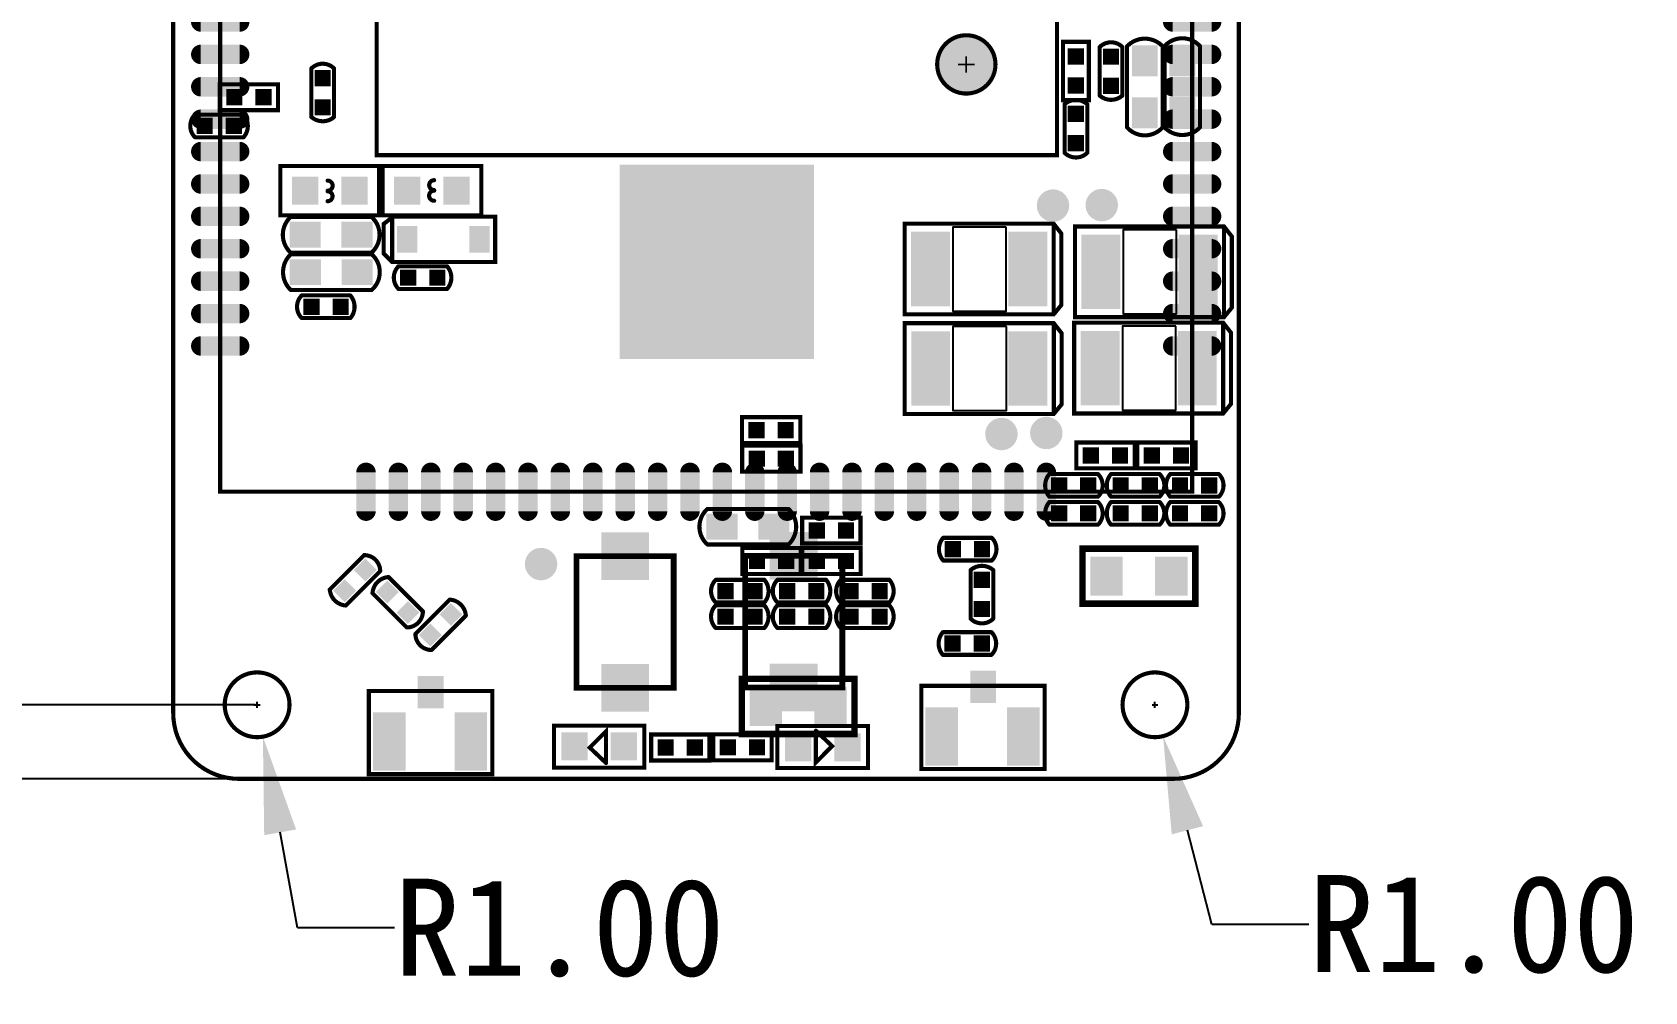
# Model space of a CAD drawing. Extents: x -69 to 26, y -7 to 136.
# Drawn here: x -37.24 to 12.53, y -6.57 to 23.05 of the extents above; entities that cross this region are included whole.
import ezdxf

# ---------------------------------------------------------------- set-up
doc = ezdxf.new("R2010")
doc.units = 0
doc.header["$MEASUREMENT"] = 0
doc.linetypes.add('KEEPOUT_00001000$0', pattern=[2, 1, 1])
doc.layers.get('0').update_dxf_attribs({"linetype": 'CONTINUOUS'})
doc.layers.get('Defpoints').update_dxf_attribs({"linetype": 'CONTINUOUS'})
for name, color, linetype in [('BOARD_CUTOUT_00', 254, 'CONTINUOUS'), ('BOARD_OUTLINE_00', 254, 'CONTINUOUS'), ('DRIL_NPLTE_THRU_01', 3, 'CONTINUOUS'), ('DRIL_NPLTE_THRU_02', 2, 'CONTINUOUS'), ('DRIL_NPLTE_THRU_03', 1, 'CONTINUOUS'), ('DRIL_NPLTE_THRU_04', 16, 'CONTINUOUS'), ('DRIL_PLTE_THRU_01', 3, 'CONTINUOUS'), ('DRIL_PLTE_THRU_02', 2, 'CONTINUOUS'), ('DRIL_PLTE_THRU_03', 1, 'CONTINUOUS'), ('DRIL_PLTE_THRU_04', 16, 'CONTINUOUS'), ('DRIL_SYMBOL', 254, 'CONTINUOUS'), ('KEEPOUT_01', 130, 'CONTINUOUS'), ('PADS_BOT', 1, 'CONTINUOUS'), ('PADS_INNER', 96, 'CONTINUOUS'), ('PADS_TOP', 96, 'CONTINUOUS'), ('PART_BOT_2DLINE_01', 130, 'CONTINUOUS'), ('PART_BOT_2DLINE_126', 146, 'CONTINUOUS'), ('PART_TOP_2DLINE_126', 254, 'CONTINUOUS')]:
    doc.layers.add(name, color=color, linetype=linetype)
doc.dimstyles.get("Standard").update_dxf_attribs({"dimtxt": 3, "dimasz": 3, "dimexe": 0.18, "dimexo": 0.0625, "dimgap": 0.09, "dimtad": 0, "dimtih": 1, "dimtoh": 1, "dimzin": 0, "dimdsep": 46, "dimtxsty": 'Standard', "dimcen": 0.09, "dimclrd": 3, "dimclre": 3, "dimclrt": 3, "dimadec": 0, "dimazin": 0, "dimtfac": 1, "dimtofl": 0, "dimtmove": 0, "dimatfit": 3, "dimfxl": 1, "dimtolj": 1, "dimtzin": 0, "dimarcsym": 0})

# ---------------------------------------------------------------- blocks, each defined once
blk = doc.blocks.new('BOARD_123')
at = {"layer": 'BOARD_CUTOUT_00', "const_width": 0.127}
for points in [[(-24.756, -108.255, 1), (-26.756, -108.255, 1)], [(2.956, -108.255, 1), (0.956, -108.255, 1)]]:
    blk.add_lwpolyline(points, format="xyb", close=True, dxfattribs=at)
at = {"layer": 'BOARD_OUTLINE_00', "const_width": 0.127}
blk.add_lwpolyline([(-0.762, 0), (2.528, 0, -0.414214), (4.547, -2.018), (4.547, -108.509, -0.414214), (2.515, -110.541), (-26.314, -110.541, -0.414214), (-28.346, -108.509), (-28.346, -2.038, -0.414214), (-26.309, 0), (-22.555, 0), (-22.555, -6.045), (-0.762, -6.045)], format="xyb", close=True, dxfattribs=at)
blk = doc.blocks.new('SMOOTH_0$127')
at = {"const_width": 0.0635}
blk.add_lwpolyline([(-0.03175, 0, 1), (0.03175, 0, 1)], format="xyb", close=True, dxfattribs=at)
blk = doc.blocks.new('PART_BODY_BOT_58')
at = {"layer": 'PART_BOT_2DLINE_126', "const_width": 0.127}
blk.add_lwpolyline([(0.755, -0.347, 0.414214), (0.755, 0.353), (-0.745, 0.353, 0.373387), (-0.745, -0.347)], format="xyb", close=True, dxfattribs=at)
at = {"layer": 'PART_BOT_2DLINE_126'}
for p in [(-0.745, 0.353), (0.755, 0.353), (-0.745, -0.347), (0.755, -0.347)]:
    blk.add_blockref('SMOOTH_0$127', p, dxfattribs=at)
blk = doc.blocks.new('DRIL_HOLE_0')
blk.add_lwpolyline([(0, 0, 1), (0, 0, 1)], format="xyb", close=True)
blk = doc.blocks.new('PAD_0')
blk.add_lwpolyline([(0, 0, 1), (0, 0, 1)], format="xyb", close=True)
blk = doc.blocks.new('PAD_1')
at = {"const_width": 0.5}
blk.add_lwpolyline([(-0.25, 0), (0.25, 0)], dxfattribs=at)
blk = doc.blocks.new('STK_BOT_6')
at = {"layer": 'DRIL_PLTE_THRU_01'}
blk.add_blockref('DRIL_HOLE_0', (0, 0), dxfattribs=at)
at = {"layer": 'DRIL_PLTE_THRU_02'}
blk.add_blockref('DRIL_HOLE_0', (0, 0), dxfattribs=at)
at = {"layer": 'DRIL_PLTE_THRU_03'}
blk.add_blockref('DRIL_HOLE_0', (0, 0), dxfattribs=at)
at = {"layer": 'DRIL_PLTE_THRU_04'}
blk.add_blockref('DRIL_HOLE_0', (0, 0), dxfattribs=at)
at = {"layer": 'PADS_BOT'}
blk.add_blockref('PAD_1', (0, 0), dxfattribs=at)
at = {"layer": 'PADS_INNER'}
blk.add_blockref('PAD_0', (0, 0), dxfattribs=at)
at = {"layer": 'PADS_TOP'}
blk.add_blockref('PAD_0', (0, 0), dxfattribs=at)
blk = doc.blocks.new('SYM_BOT_3')
for name, p in [('STK_BOT_6', (-0.445, 0.003)), ('PART_BODY_BOT_58', (0, 0)), ('STK_BOT_6', (0.455, 0.003))]:
    blk.add_blockref(name, p)
blk = doc.blocks.new('PART_BOT_0')
blk.add_blockref('SYM_BOT_3', (0, 0))
blk = doc.blocks.new('PART_BODY_TOP_58')
at = {"layer": 'PART_TOP_2DLINE_126', "const_width": 0.127}
blk.add_lwpolyline([(0.755, -0.347, 0.414214), (0.755, 0.353), (-0.745, 0.353, 0.373387), (-0.745, -0.347)], format="xyb", close=True, dxfattribs=at)
at = {"layer": 'PART_TOP_2DLINE_126'}
for p in [(-0.745, 0.353), (0.755, 0.353), (-0.745, -0.347), (0.755, -0.347)]:
    blk.add_blockref('SMOOTH_0$127', p, dxfattribs=at)
blk = doc.blocks.new('STK_TOP_6')
at = {"layer": 'DRIL_PLTE_THRU_01'}
blk.add_blockref('DRIL_HOLE_0', (0, 0), dxfattribs=at)
at = {"layer": 'DRIL_PLTE_THRU_02'}
blk.add_blockref('DRIL_HOLE_0', (0, 0), dxfattribs=at)
at = {"layer": 'DRIL_PLTE_THRU_03'}
blk.add_blockref('DRIL_HOLE_0', (0, 0), dxfattribs=at)
at = {"layer": 'DRIL_PLTE_THRU_04'}
blk.add_blockref('DRIL_HOLE_0', (0, 0), dxfattribs=at)
at = {"layer": 'PADS_BOT'}
blk.add_blockref('PAD_0', (0, 0), dxfattribs=at)
at = {"layer": 'PADS_INNER'}
blk.add_blockref('PAD_0', (0, 0), dxfattribs=at)
at = {"layer": 'PADS_TOP'}
blk.add_blockref('PAD_1', (0, 0), dxfattribs=at)
blk = doc.blocks.new('SYM_TOP_3')
for name, p in [('STK_TOP_6', (-0.445, 0.003)), ('PART_BODY_TOP_58', (0, 0)), ('STK_TOP_6', (0.455, 0.003))]:
    blk.add_blockref(name, p)
blk = doc.blocks.new('PART_TOP_7')
blk.add_blockref('SYM_TOP_3', (0, 0))
blk = doc.blocks.new('PART_TOP_8')
blk.add_blockref('SYM_TOP_3', (0, 0))
blk = doc.blocks.new('PART_TOP_9')
blk.add_blockref('SYM_TOP_3', (0, 0))
blk = doc.blocks.new('PART_BODY_TOP_62')
at = {"layer": 'PART_TOP_2DLINE_126', "const_width": 0.127}
blk.add_lwpolyline([(-0.898, 0.408), (-0.898, -0.392), (0.902, -0.392), (0.902, 0.408)], close=True, dxfattribs=at)
at = {"layer": 'PART_TOP_2DLINE_126'}
for p in [(-0.898, 0.408), (0.902, 0.408), (-0.898, -0.392), (0.902, -0.392)]:
    blk.add_blockref('SMOOTH_0$127', p, dxfattribs=at)
blk = doc.blocks.new('SYM_TOP_7')
for name, p in [('PART_BODY_TOP_62', (0, 0)), ('STK_TOP_6', (-0.448, 0.008)), ('STK_TOP_6', (0.452, 0.008))]:
    blk.add_blockref(name, p)
blk = doc.blocks.new('PART_TOP_10')
blk.add_blockref('SYM_TOP_7', (0, 0))
blk = doc.blocks.new('SMOOTH_0$1778')
at = {"const_width": 0.0889}
blk.add_lwpolyline([(-0.04445, 0, 1), (0.04445, 0, 1)], format="xyb", close=True, dxfattribs=at)
blk = doc.blocks.new('PART_BODY_TOP_75')
at = {"layer": 'PART_TOP_2DLINE_126', "const_width": 0.178}
blk.add_lwpolyline([(0, 1.5), (4.064, 1.5), (4.064, -1.5), (0, -1.5)], close=True, dxfattribs=at)
at = {"layer": 'PART_TOP_2DLINE_126'}
for p in [(0, 1.5), (4.064, 1.5), (0, -1.5), (4.064, -1.5)]:
    blk.add_blockref('SMOOTH_0$1778', p, dxfattribs=at)
blk = doc.blocks.new('PAD_3')
blk.add_lwpolyline([(0, 0), (0, 0)])
blk = doc.blocks.new('PAD_4')
at = {"const_width": 1.4732}
blk.add_lwpolyline([(-0.7366, 0), (0.7366, 0)], dxfattribs=at)
blk = doc.blocks.new('STK_TOP_16')
at = {"layer": 'DRIL_NPLTE_THRU_01'}
blk.add_blockref('DRIL_HOLE_0', (0, 0), dxfattribs=at)
at = {"layer": 'DRIL_NPLTE_THRU_02'}
blk.add_blockref('DRIL_HOLE_0', (0, 0), dxfattribs=at)
at = {"layer": 'DRIL_NPLTE_THRU_03'}
blk.add_blockref('DRIL_HOLE_0', (0, 0), dxfattribs=at)
at = {"layer": 'DRIL_NPLTE_THRU_04'}
blk.add_blockref('DRIL_HOLE_0', (0, 0), dxfattribs=at)
at = {"layer": 'PADS_BOT'}
blk.add_blockref('PAD_3', (0, 0), dxfattribs=at)
at = {"layer": 'PADS_INNER'}
blk.add_blockref('PAD_3', (0, 0), dxfattribs=at)
at = {"layer": 'PADS_TOP'}
blk.add_blockref('PAD_4', (0, 0), dxfattribs=at)
blk = doc.blocks.new('SYM_TOP_20')
for name, p in [('PART_BODY_TOP_75', (0, 0)), ('STK_TOP_16', (0, 0)), ('STK_TOP_16', (4.064, 0))]:
    blk.add_blockref(name, p)
blk = doc.blocks.new('PART_TOP_11')
blk.add_blockref('SYM_TOP_20', (0, 0))
blk = doc.blocks.new('PART_BODY_TOP_61')
at = {"layer": 'PART_TOP_2DLINE_126', "const_width": 0.127}
blk.add_lwpolyline([(-1.397, 0.66), (1.397, 0.66), (1.397, -0.635), (-1.397, -0.635)], close=True, dxfattribs=at)
blk.add_lwpolyline([(-0.212, 0.513), (-0.212, -0.465), (0.291, 0.039), (-0.21, 0.513)], dxfattribs=at)
at = {"layer": 'PART_TOP_2DLINE_126'}
for p in [(-1.397, 0.66), (-0.212, 0.513), (-0.21, 0.513), (1.397, 0.66), (0.291, 0.039), (-0.212, -0.465), (-1.397, -0.635), (1.397, -0.635)]:
    blk.add_blockref('SMOOTH_0$127', p, dxfattribs=at)
blk = doc.blocks.new('PAD_5')
at = {"const_width": 0.8128}
blk.add_lwpolyline([(-0.4318, 0), (0.4318, 0)], dxfattribs=at)
blk = doc.blocks.new('STK_TOP_18')
at = {"layer": 'DRIL_PLTE_THRU_01'}
blk.add_blockref('DRIL_HOLE_0', (0, 0), dxfattribs=at)
at = {"layer": 'DRIL_PLTE_THRU_02'}
blk.add_blockref('DRIL_HOLE_0', (0, 0), dxfattribs=at)
at = {"layer": 'DRIL_PLTE_THRU_03'}
blk.add_blockref('DRIL_HOLE_0', (0, 0), dxfattribs=at)
at = {"layer": 'DRIL_PLTE_THRU_04'}
blk.add_blockref('DRIL_HOLE_0', (0, 0), dxfattribs=at)
at = {"layer": 'PADS_BOT'}
blk.add_blockref('PAD_0', (0, 0), dxfattribs=at)
at = {"layer": 'PADS_INNER'}
blk.add_blockref('PAD_0', (0, 0), dxfattribs=at)
at = {"layer": 'PADS_TOP', "rotation": 90}
blk.add_blockref('PAD_5', (0, 0), dxfattribs=at)
blk = doc.blocks.new('SYM_TOP_6')
for name, p in [('PART_BODY_TOP_61', (0, 0)), ('STK_TOP_18', (-0.762, 0)), ('STK_TOP_18', (0.762, 0))]:
    blk.add_blockref(name, p)
blk = doc.blocks.new('PART_TOP_12')
blk.add_blockref('SYM_TOP_6', (0, 0))
blk = doc.blocks.new('PART_TOP_13')
blk.add_blockref('SYM_TOP_7', (0, 0))
blk = doc.blocks.new('PART_TOP_14')
blk.add_blockref('SYM_TOP_6', (0, 0))
blk = doc.blocks.new('PART_TOP_15')
blk.add_blockref('SYM_TOP_20', (0, 0))
blk = doc.blocks.new('PART_BOT_16')
blk.add_blockref('SYM_BOT_3', (0, 0))
blk = doc.blocks.new('PART_BODY_TOP_124')
at = {"layer": 'PART_TOP_2DLINE_126', "const_width": 0.127}
blk.add_lwpolyline([(0, 25.5), (30, 25.5), (30, -4.5), (0, -4.5)], close=True, dxfattribs=at)
blk.add_lwpolyline([(0.434, 24.028, 1), (2.665, 24.028, 1)], format="xyb", close=True, dxfattribs=at)
at = {"layer": 'PART_TOP_2DLINE_126'}
for p in [(0, 25.5), (30, 25.5), (0, -4.5), (30, -4.5)]:
    blk.add_blockref('SMOOTH_0$127', p, dxfattribs=at)
blk = doc.blocks.new('PAD_7')
at = {"const_width": 0.3}
blk.add_lwpolyline([(-0.6, -0.15), (0.6, -0.15, 1), (0.6, 0.15), (-0.6, 0.15, 1)], format="xyb", close=True, dxfattribs=at)
blk = doc.blocks.new('STK_TOP_870')
at = {"layer": 'DRIL_NPLTE_THRU_01'}
blk.add_blockref('DRIL_HOLE_0', (0, 0), dxfattribs=at)
at = {"layer": 'DRIL_NPLTE_THRU_02'}
blk.add_blockref('DRIL_HOLE_0', (0, 0), dxfattribs=at)
at = {"layer": 'DRIL_NPLTE_THRU_03'}
blk.add_blockref('DRIL_HOLE_0', (0, 0), dxfattribs=at)
at = {"layer": 'DRIL_NPLTE_THRU_04'}
blk.add_blockref('DRIL_HOLE_0', (0, 0), dxfattribs=at)
at = {"layer": 'PADS_BOT'}
blk.add_blockref('PAD_0', (0, 0), dxfattribs=at)
at = {"layer": 'PADS_INNER'}
blk.add_blockref('PAD_0', (0, 0), dxfattribs=at)
at = {"layer": 'PADS_TOP'}
blk.add_blockref('PAD_7', (0, 0), dxfattribs=at)
blk = doc.blocks.new('STK_TOP_869')
at = {"layer": 'DRIL_NPLTE_THRU_01'}
blk.add_blockref('DRIL_HOLE_0', (0, 0), dxfattribs=at)
at = {"layer": 'DRIL_NPLTE_THRU_02'}
blk.add_blockref('DRIL_HOLE_0', (0, 0), dxfattribs=at)
at = {"layer": 'DRIL_NPLTE_THRU_03'}
blk.add_blockref('DRIL_HOLE_0', (0, 0), dxfattribs=at)
at = {"layer": 'DRIL_NPLTE_THRU_04'}
blk.add_blockref('DRIL_HOLE_0', (0, 0), dxfattribs=at)
at = {"layer": 'PADS_BOT'}
blk.add_blockref('PAD_0', (0, 0), dxfattribs=at)
at = {"layer": 'PADS_INNER'}
blk.add_blockref('PAD_0', (0, 0), dxfattribs=at)
at = {"layer": 'PADS_TOP', "rotation": 90}
blk.add_blockref('PAD_7', (0, 0), dxfattribs=at)
blk = doc.blocks.new('SYM_TOP_43')
for name, p in [('STK_TOP_869', (4.5, 25.5)), ('STK_TOP_869', (5.5, 25.5)), ('STK_TOP_869', (6.5, 25.5)), ('STK_TOP_869', (7.5, 25.5)), ('STK_TOP_869', (8.5, 25.5)), ('STK_TOP_869', (9.5, 25.5)), ('STK_TOP_869', (10.5, 25.5)), ('STK_TOP_869', (11.5, 25.5)), ('STK_TOP_869', (12.5, 25.5)), ('STK_TOP_869', (13.5, 25.5)), ('STK_TOP_869', (14.5, 25.5)), ('STK_TOP_869', (15.5, 25.5)), ('STK_TOP_869', (16.5, 25.5)), ('STK_TOP_869', (17.5, 25.5)), ('STK_TOP_869', (18.5, 25.5)), ('STK_TOP_869', (19.5, 25.5)), ('STK_TOP_869', (20.5, 25.5)), ('STK_TOP_869', (21.5, 25.5)), ('STK_TOP_869', (22.5, 25.5)), ('STK_TOP_869', (23.5, 25.5)), ('STK_TOP_869', (24.5, 25.5)), ('STK_TOP_869', (25.5, 25.5)), ('PART_BODY_TOP_124', (0, 0)), ('STK_TOP_870', (30, 21)), ('STK_TOP_870', (0, 20)), ('STK_TOP_870', (30, 20)), ('STK_TOP_870', (0, 19)), ('STK_TOP_870', (30, 19)), ('STK_TOP_870', (0, 18)), ('STK_TOP_870', (30, 18)), ('STK_TOP_870', (0, 17)), ('STK_TOP_870', (30, 17)), ('STK_TOP_870', (0, 16)), ('STK_TOP_870', (30, 16)), ('STK_TOP_870', (0, 15)), ('STK_TOP_870', (30, 15)), ('STK_TOP_870', (0, 14)), ('STK_TOP_870', (30, 14)), ('STK_TOP_870', (0, 13)), ('STK_TOP_870', (30, 13)), ('STK_TOP_870', (0, 12)), ('STK_TOP_870', (30, 12)), ('STK_TOP_870', (0, 11)), ('STK_TOP_870', (30, 11)), ('STK_TOP_870', (0, 10)), ('STK_TOP_870', (30, 10)), ('STK_TOP_870', (0, 9)), ('STK_TOP_870', (30, 9)), ('STK_TOP_870', (0, 8)), ('STK_TOP_870', (30, 8)), ('STK_TOP_870', (0, 7)), ('STK_TOP_870', (30, 7)), ('STK_TOP_870', (0, 6)), ('STK_TOP_870', (30, 6)), ('STK_TOP_870', (0, 5)), ('STK_TOP_870', (30, 5)), ('STK_TOP_870', (0, 4)), ('STK_TOP_870', (30, 4)), ('STK_TOP_870', (0, 3)), ('STK_TOP_870', (30, 3)), ('STK_TOP_870', (0, 2)), ('STK_TOP_870', (30, 2)), ('STK_TOP_870', (0, 1)), ('STK_TOP_870', (30, 1)), ('STK_TOP_870', (0, 0)), ('STK_TOP_870', (30, 0)), ('STK_TOP_869', (4.5, -4.5)), ('STK_TOP_869', (5.5, -4.5)), ('STK_TOP_869', (6.5, -4.5)), ('STK_TOP_869', (7.5, -4.5)), ('STK_TOP_869', (8.5, -4.5)), ('STK_TOP_869', (9.5, -4.5)), ('STK_TOP_869', (10.5, -4.5)), ('STK_TOP_869', (11.5, -4.5)), ('STK_TOP_869', (12.5, -4.5)), ('STK_TOP_869', (13.5, -4.5)), ('STK_TOP_869', (14.5, -4.5)), ('STK_TOP_869', (15.5, -4.5)), ('STK_TOP_869', (16.5, -4.5)), ('STK_TOP_869', (17.5, -4.5)), ('STK_TOP_869', (18.5, -4.5)), ('STK_TOP_869', (19.5, -4.5)), ('STK_TOP_869', (20.5, -4.5)), ('STK_TOP_869', (21.5, -4.5)), ('STK_TOP_869', (22.5, -4.5)), ('STK_TOP_869', (23.5, -4.5)), ('STK_TOP_869', (24.5, -4.5)), ('STK_TOP_869', (25.5, -4.5))]:
    blk.add_blockref(name, p)
blk = doc.blocks.new('PART_TOP_20')
blk.add_blockref('SYM_TOP_43', (0, 0))
blk = doc.blocks.new('PAD_8')
at = {"const_width": 0.5}
blk.add_lwpolyline([(0, -0.25, 1), (0, 0.25, 1)], format="xyb", close=True, dxfattribs=at)
blk = doc.blocks.new('STK_BOT_519')
at = {"layer": 'DRIL_PLTE_THRU_01'}
blk.add_blockref('DRIL_HOLE_0', (0, 0), dxfattribs=at)
at = {"layer": 'DRIL_PLTE_THRU_02'}
blk.add_blockref('DRIL_HOLE_0', (0, 0), dxfattribs=at)
at = {"layer": 'DRIL_PLTE_THRU_03'}
blk.add_blockref('DRIL_HOLE_0', (0, 0), dxfattribs=at)
at = {"layer": 'DRIL_PLTE_THRU_04'}
blk.add_blockref('DRIL_HOLE_0', (0, 0), dxfattribs=at)
at = {"layer": 'PADS_BOT'}
blk.add_blockref('PAD_8', (0, 0), dxfattribs=at)
at = {"layer": 'PADS_INNER'}
blk.add_blockref('PAD_0', (0, 0), dxfattribs=at)
at = {"layer": 'PADS_TOP'}
blk.add_blockref('PAD_0', (0, 0), dxfattribs=at)
blk = doc.blocks.new('SYM_BOT_18')
blk.add_blockref('STK_BOT_519', (0, 0))
blk = doc.blocks.new('PART_BOT_21')
blk.add_blockref('SYM_BOT_18', (0, 0))
blk = doc.blocks.new('PART_BOT_22')
blk.add_blockref('SYM_BOT_18', (0, 0))
blk = doc.blocks.new('PART_BODY_BOT_66')
at = {"layer": 'PART_BOT_2DLINE_126', "const_width": 0.127}
blk.add_lwpolyline([(1.238, -0.559, 0.432739), (1.238, 0.541), (-1.262, 0.541, 0.450467), (-1.262, -0.559)], format="xyb", close=True, dxfattribs=at)
at = {"layer": 'PART_BOT_2DLINE_126'}
for p in [(-1.262, 0.541), (1.238, 0.541), (-1.262, -0.559), (1.238, -0.559)]:
    blk.add_blockref('SMOOTH_0$127', p, dxfattribs=at)
blk = doc.blocks.new('PAD_9')
at = {"const_width": 0.8}
blk.add_lwpolyline([(-0.48, 0), (0.48, 0)], dxfattribs=at)
blk = doc.blocks.new('STK_BOT_236')
at = {"layer": 'DRIL_PLTE_THRU_01'}
blk.add_blockref('DRIL_HOLE_0', (0, 0), dxfattribs=at)
at = {"layer": 'DRIL_PLTE_THRU_02'}
blk.add_blockref('DRIL_HOLE_0', (0, 0), dxfattribs=at)
at = {"layer": 'DRIL_PLTE_THRU_03'}
blk.add_blockref('DRIL_HOLE_0', (0, 0), dxfattribs=at)
at = {"layer": 'DRIL_PLTE_THRU_04'}
blk.add_blockref('DRIL_HOLE_0', (0, 0), dxfattribs=at)
at = {"layer": 'PADS_BOT'}
blk.add_blockref('PAD_9', (0, 0), dxfattribs=at)
at = {"layer": 'PADS_INNER'}
blk.add_blockref('PAD_0', (0, 0), dxfattribs=at)
at = {"layer": 'PADS_TOP'}
blk.add_blockref('PAD_0', (0, 0), dxfattribs=at)
blk = doc.blocks.new('SYM_BOT_11')
for name, p in [('PART_BODY_BOT_66', (0, 0)), ('STK_BOT_236', (-0.812, -0.009)), ('STK_BOT_236', (0.788, -0.009))]:
    blk.add_blockref(name, p)
blk = doc.blocks.new('PART_BOT_23')
blk.add_blockref('SYM_BOT_11', (0, 0))
blk = doc.blocks.new('PART_BOT_24')
blk.add_blockref('SYM_BOT_11', (0, 0))
blk = doc.blocks.new('PART_BOT_25')
blk.add_blockref('SYM_BOT_3', (0, 0))
blk = doc.blocks.new('PART_BOT_26')
blk.add_blockref('SYM_BOT_18', (0, 0))
blk = doc.blocks.new('PART_BOT_27')
blk.add_blockref('SYM_BOT_18', (0, 0))
blk = doc.blocks.new('PART_BODY_BOT_102')
at = {"layer": 'KEEPOUT_01', "linetype": 'KEEPOUT_00001000$0'}
blk.add_lwpolyline([(-0.838, 1.295), (0.813, 1.295), (0.813, -1.295), (-0.838, -1.295)], close=True, dxfattribs=at)
at = {"layer": 'PART_BOT_2DLINE_126', "const_width": 0.127}
blk.add_lwpolyline([(-2.3, -1.4), (-2.54, -1.107), (-2.54, 1.093), (-2.3, 1.4), (2.3, 1.4), (2.3, -1.4)], close=True, dxfattribs=at)
blk.add_lwpolyline([(-2.3, 1.4), (-2.3, -1.4)], dxfattribs=at)
at = {"layer": 'PART_BOT_2DLINE_126'}
for p in [(-2.54, 1.093), (-2.3, 1.4), (-2.3, 1.4), (2.3, 1.4), (-2.54, -1.107), (-2.3, -1.4), (-2.3, -1.4), (2.3, -1.4)]:
    blk.add_blockref('SMOOTH_0$127', p, dxfattribs=at)
blk = doc.blocks.new('PAD_10')
at = {"const_width": 1.2}
blk.add_lwpolyline([(-1.15, 0), (1.15, 0)], dxfattribs=at)
blk = doc.blocks.new('STK_BOT_605')
at = {"layer": 'DRIL_PLTE_THRU_01'}
blk.add_blockref('DRIL_HOLE_0', (0, 0), dxfattribs=at)
at = {"layer": 'DRIL_PLTE_THRU_02'}
blk.add_blockref('DRIL_HOLE_0', (0, 0), dxfattribs=at)
at = {"layer": 'DRIL_PLTE_THRU_03'}
blk.add_blockref('DRIL_HOLE_0', (0, 0), dxfattribs=at)
at = {"layer": 'DRIL_PLTE_THRU_04'}
blk.add_blockref('DRIL_HOLE_0', (0, 0), dxfattribs=at)
at = {"layer": 'PADS_BOT', "rotation": 90}
blk.add_blockref('PAD_10', (0, 0), dxfattribs=at)
at = {"layer": 'PADS_INNER'}
blk.add_blockref('PAD_0', (0, 0), dxfattribs=at)
at = {"layer": 'PADS_TOP'}
blk.add_blockref('PAD_0', (0, 0), dxfattribs=at)
blk = doc.blocks.new('SYM_BOT_33')
for name, p in [('STK_BOT_605', (-1.5, 0)), ('STK_BOT_605', (1.5, 0)), ('PART_BODY_BOT_102', (0, 0))]:
    blk.add_blockref(name, p)
blk = doc.blocks.new('PART_BOT_28')
blk.add_blockref('SYM_BOT_33', (0, 0))
blk = doc.blocks.new('PART_BOT_29')
blk.add_blockref('SYM_BOT_33', (0, 0))
blk = doc.blocks.new('PART_BOT_30')
blk.add_blockref('SYM_BOT_33', (0, 0))
blk = doc.blocks.new('PART_BOT_31')
blk.add_blockref('SYM_BOT_33', (0, 0))
blk = doc.blocks.new('PART_BOT_32')
blk.add_blockref('SYM_BOT_3', (0, 0))
blk = doc.blocks.new('PART_BODY_BOT_80')
at = {"layer": 'PART_BOT_2DLINE_01', "const_width": 0.127}
blk.add_lwpolyline([(-1.9, 2.8, 1), (-3.7, 2.8, 1)], format="xyb", close=True, dxfattribs=at)
at = {"layer": 'PART_BOT_2DLINE_126', "const_width": 0.127}
blk.add_lwpolyline([(-76.5302, 21), (0, 21), (0, 0), (-76.5302, 0)], close=True, dxfattribs=at)
at = {"layer": 'PART_BOT_2DLINE_126'}
for p in [(0, 21), (0, 0)]:
    blk.add_blockref('SMOOTH_0$127', p, dxfattribs=at)
blk = doc.blocks.new('PAD_11')
at = {"const_width": 6}
blk.add_lwpolyline([(-3, 0), (3, 0)], dxfattribs=at)
blk = doc.blocks.new('STK_BOT_349')
at = {"layer": 'DRIL_NPLTE_THRU_01'}
blk.add_blockref('DRIL_HOLE_0', (0, 0), dxfattribs=at)
at = {"layer": 'DRIL_NPLTE_THRU_02'}
blk.add_blockref('DRIL_HOLE_0', (0, 0), dxfattribs=at)
at = {"layer": 'DRIL_NPLTE_THRU_03'}
blk.add_blockref('DRIL_HOLE_0', (0, 0), dxfattribs=at)
at = {"layer": 'DRIL_NPLTE_THRU_04'}
blk.add_blockref('DRIL_HOLE_0', (0, 0), dxfattribs=at)
at = {"layer": 'PADS_BOT'}
blk.add_blockref('PAD_11', (0, 0), dxfattribs=at)
at = {"layer": 'PADS_INNER'}
blk.add_blockref('PAD_0', (0, 0), dxfattribs=at)
at = {"layer": 'PADS_TOP'}
blk.add_blockref('PAD_0', (0, 0), dxfattribs=at)
blk = doc.blocks.new('DRIL_SYMBOL_1$8')
at = {"layer": 'DRIL_SYMBOL', "const_width": 0.0508}
for points in [[(-0.254, 0), (0.254, 0)], [(0, -0.254), (0, 0.254)]]:
    blk.add_lwpolyline(points, dxfattribs=at)
blk = doc.blocks.new('DRIL_HOLE_1$8')
at = {"const_width": 0.9}
blk.add_lwpolyline([(-0.45, 0, 1), (0.45, 0, 1)], format="xyb", close=True, dxfattribs=at)
blk.add_blockref('DRIL_SYMBOL_1$8', (0, 0))
blk = doc.blocks.new('PAD_12')
at = {"const_width": 0.9}
blk.add_lwpolyline([(0, -0.45, 1), (0, 0.45, 1)], format="xyb", close=True, dxfattribs=at)
blk = doc.blocks.new('STK_BOT_476')
at = {"layer": 'DRIL_NPLTE_THRU_01'}
blk.add_blockref('DRIL_HOLE_1$8', (0, 0), dxfattribs=at)
at = {"layer": 'DRIL_NPLTE_THRU_02'}
blk.add_blockref('DRIL_HOLE_1$8', (0, 0), dxfattribs=at)
at = {"layer": 'DRIL_NPLTE_THRU_03'}
blk.add_blockref('DRIL_HOLE_1$8', (0, 0), dxfattribs=at)
at = {"layer": 'DRIL_NPLTE_THRU_04'}
blk.add_blockref('DRIL_HOLE_1$8', (0, 0), dxfattribs=at)
at = {"layer": 'PADS_BOT'}
blk.add_blockref('PAD_12', (0, 0), dxfattribs=at)
at = {"layer": 'PADS_INNER'}
blk.add_blockref('PAD_12', (0, 0), dxfattribs=at)
at = {"layer": 'PADS_TOP'}
blk.add_blockref('PAD_12', (0, 0), dxfattribs=at)
blk = doc.blocks.new('SYM_BOT_25')
for name, p in [('PART_BODY_BOT_80', (0, 0)), ('STK_BOT_349', (3.2948, 10.5)), ('STK_BOT_476', (-2.8, 2.8))]:
    blk.add_blockref(name, p)
blk = doc.blocks.new('PART_BOT_33')
blk.add_blockref('SYM_BOT_25', (0, 0))
blk = doc.blocks.new('SMOOTH_0$1999993333')
at = {"const_width": 0.1}
blk.add_lwpolyline([(-0.05, 0, 1), (0.05, 0, 1)], format="xyb", close=True, dxfattribs=at)
blk = doc.blocks.new('PART_BODY_BOT_109')
at = {"layer": 'PART_BOT_2DLINE_126', "const_width": 0.2}
blk.add_lwpolyline([(-1.752, 0.841), (1.728, 0.841), (1.728, -0.859), (-1.752, -0.859)], close=True, dxfattribs=at)
at = {"layer": 'PART_BOT_2DLINE_126'}
for p in [(-1.752, 0.841), (1.728, 0.841), (-1.752, -0.859), (1.728, -0.859)]:
    blk.add_blockref('SMOOTH_0$1999993333', p, dxfattribs=at)
blk = doc.blocks.new('PAD_14')
at = {"const_width": 1}
blk.add_lwpolyline([(-0.6, 0), (0.6, 0)], dxfattribs=at)
blk = doc.blocks.new('STK_BOT_434')
at = {"layer": 'DRIL_NPLTE_THRU_01'}
blk.add_blockref('DRIL_HOLE_0', (0, 0), dxfattribs=at)
at = {"layer": 'DRIL_NPLTE_THRU_02'}
blk.add_blockref('DRIL_HOLE_0', (0, 0), dxfattribs=at)
at = {"layer": 'DRIL_NPLTE_THRU_03'}
blk.add_blockref('DRIL_HOLE_0', (0, 0), dxfattribs=at)
at = {"layer": 'DRIL_NPLTE_THRU_04'}
blk.add_blockref('DRIL_HOLE_0', (0, 0), dxfattribs=at)
at = {"layer": 'PADS_BOT', "rotation": 90}
blk.add_blockref('PAD_14', (0, 0), dxfattribs=at)
at = {"layer": 'PADS_INNER'}
blk.add_blockref('PAD_0', (0, 0), dxfattribs=at)
at = {"layer": 'PADS_TOP'}
blk.add_blockref('PAD_0', (0, 0), dxfattribs=at)
blk = doc.blocks.new('SYM_BOT_36')
for name, p in [('STK_BOT_434', (-1.012, -0.009)), ('STK_BOT_434', (0.988, -0.009)), ('PART_BODY_BOT_109', (0, 0))]:
    blk.add_blockref(name, p)
blk = doc.blocks.new('PART_BOT_39')
blk.add_blockref('SYM_BOT_36', (0, 0))
blk = doc.blocks.new('STK_TOP_519')
at = {"layer": 'DRIL_PLTE_THRU_01'}
blk.add_blockref('DRIL_HOLE_0', (0, 0), dxfattribs=at)
at = {"layer": 'DRIL_PLTE_THRU_02'}
blk.add_blockref('DRIL_HOLE_0', (0, 0), dxfattribs=at)
at = {"layer": 'DRIL_PLTE_THRU_03'}
blk.add_blockref('DRIL_HOLE_0', (0, 0), dxfattribs=at)
at = {"layer": 'DRIL_PLTE_THRU_04'}
blk.add_blockref('DRIL_HOLE_0', (0, 0), dxfattribs=at)
at = {"layer": 'PADS_BOT'}
blk.add_blockref('PAD_0', (0, 0), dxfattribs=at)
at = {"layer": 'PADS_INNER'}
blk.add_blockref('PAD_0', (0, 0), dxfattribs=at)
at = {"layer": 'PADS_TOP'}
blk.add_blockref('PAD_8', (0, 0), dxfattribs=at)
blk = doc.blocks.new('SYM_TOP_18')
blk.add_blockref('STK_TOP_519', (0, 0))
blk = doc.blocks.new('PART_TOP_40')
blk.add_blockref('SYM_TOP_18', (0, 0))
blk = doc.blocks.new('PART_BOT_42')
blk.add_blockref('SYM_BOT_11', (0, 0))
blk = doc.blocks.new('PART_BODY_BOT_62')
at = {"layer": 'PART_BOT_2DLINE_126', "const_width": 0.127}
blk.add_lwpolyline([(-0.898, 0.408), (-0.898, -0.392), (0.902, -0.392), (0.902, 0.408)], close=True, dxfattribs=at)
at = {"layer": 'PART_BOT_2DLINE_126'}
for p in [(-0.898, 0.408), (0.902, 0.408), (-0.898, -0.392), (0.902, -0.392)]:
    blk.add_blockref('SMOOTH_0$127', p, dxfattribs=at)
blk = doc.blocks.new('SYM_BOT_7')
for name, p in [('PART_BODY_BOT_62', (0, 0)), ('STK_BOT_6', (-0.448, 0.008)), ('STK_BOT_6', (0.452, 0.008))]:
    blk.add_blockref(name, p)
blk = doc.blocks.new('PART_BOT_66')
blk.add_blockref('SYM_BOT_7', (0, 0))
blk = doc.blocks.new('PART_BOT_67')
blk.add_blockref('SYM_BOT_7', (0, 0))
blk = doc.blocks.new('PART_BOT_84')
blk.add_blockref('SYM_BOT_3', (0, 0))
blk = doc.blocks.new('PART_BODY_BOT_78')
at = {"layer": 'PART_BOT_2DLINE_126', "const_width": 0.127}
blk.add_lwpolyline([(1.538, 0.691), (1.828, 0.471), (1.828, -0.449), (1.568, -0.709), (-1.612, -0.709), (-1.612, 0.691)], close=True, dxfattribs=at)
blk.add_lwpolyline([(1.568, -0.699), (1.568, 0.693)], dxfattribs=at)
at = {"layer": 'PART_BOT_2DLINE_126'}
for p in [(-1.612, 0.691), (1.538, 0.691), (1.568, 0.693), (1.828, 0.471), (1.828, -0.449), (-1.612, -0.709), (1.568, -0.699), (1.568, -0.709)]:
    blk.add_blockref('SMOOTH_0$127', p, dxfattribs=at)
blk = doc.blocks.new('PAD_34')
at = {"const_width": 0.63}
blk.add_lwpolyline([(-0.415, 0), (0.415, 0)], dxfattribs=at)
blk = doc.blocks.new('STK_BOT_8')
at = {"layer": 'DRIL_PLTE_THRU_01'}
blk.add_blockref('DRIL_HOLE_0', (0, 0), dxfattribs=at)
at = {"layer": 'DRIL_PLTE_THRU_02'}
blk.add_blockref('DRIL_HOLE_0', (0, 0), dxfattribs=at)
at = {"layer": 'DRIL_PLTE_THRU_03'}
blk.add_blockref('DRIL_HOLE_0', (0, 0), dxfattribs=at)
at = {"layer": 'DRIL_PLTE_THRU_04'}
blk.add_blockref('DRIL_HOLE_0', (0, 0), dxfattribs=at)
at = {"layer": 'PADS_BOT', "rotation": 90}
blk.add_blockref('PAD_34', (0, 0), dxfattribs=at)
at = {"layer": 'PADS_INNER'}
blk.add_blockref('PAD_0', (0, 0), dxfattribs=at)
at = {"layer": 'PADS_TOP'}
blk.add_blockref('PAD_0', (0, 0), dxfattribs=at)
blk = doc.blocks.new('SYM_BOT_23')
for name, p in [('PART_BODY_BOT_78', (0, 0)), ('STK_BOT_8', (-1.127, -0.009)), ('STK_BOT_8', (1.103, -0.009))]:
    blk.add_blockref(name, p)
blk = doc.blocks.new('PART_BOT_85')
blk.add_blockref('SYM_BOT_23', (0, 0))
blk = doc.blocks.new('PART_BOT_86')
blk.add_blockref('SYM_BOT_3', (0, 0))
blk = doc.blocks.new('PART_BODY_BOT_126')
at = {"layer": 'PART_BOT_2DLINE_126', "const_width": 0.127}
blk.add_lwpolyline([(-1.524, 0.762), (1.524, 0.762), (1.524, -0.762), (-1.524, -0.762)], close=True, dxfattribs=at)
for points in [[(-0.067564, 0.019558, 1), (-0.067564, 0.324358)], [(-0.067564, -0.310896, 1), (-0.067564, 0)]]:
    blk.add_lwpolyline(points, format="xyb", dxfattribs=at)
at = {"layer": 'PART_BOT_2DLINE_126'}
for p in [(-1.524, 0.762), (1.524, 0.762), (-0.067564, 0.324358), (-0.067564, 0.019558), (-0.067564, 0), (-0.067564, -0.310896), (-1.524, -0.762), (1.524, -0.762)]:
    blk.add_blockref('SMOOTH_0$127', p, dxfattribs=at)
blk = doc.blocks.new('STK_BOT_18')
at = {"layer": 'DRIL_PLTE_THRU_01'}
blk.add_blockref('DRIL_HOLE_0', (0, 0), dxfattribs=at)
at = {"layer": 'DRIL_PLTE_THRU_02'}
blk.add_blockref('DRIL_HOLE_0', (0, 0), dxfattribs=at)
at = {"layer": 'DRIL_PLTE_THRU_03'}
blk.add_blockref('DRIL_HOLE_0', (0, 0), dxfattribs=at)
at = {"layer": 'DRIL_PLTE_THRU_04'}
blk.add_blockref('DRIL_HOLE_0', (0, 0), dxfattribs=at)
at = {"layer": 'PADS_BOT', "rotation": 90}
blk.add_blockref('PAD_5', (0, 0), dxfattribs=at)
at = {"layer": 'PADS_INNER'}
blk.add_blockref('PAD_0', (0, 0), dxfattribs=at)
at = {"layer": 'PADS_TOP'}
blk.add_blockref('PAD_0', (0, 0), dxfattribs=at)
blk = doc.blocks.new('SYM_BOT_45')
for name, p in [('PART_BODY_BOT_126', (0, 0)), ('STK_BOT_18', (-0.762, 0)), ('STK_BOT_18', (0.762, 0))]:
    blk.add_blockref(name, p)
blk = doc.blocks.new('PART_BOT_87')
blk.add_blockref('SYM_BOT_45', (0, 0))
blk = doc.blocks.new('PART_BOT_88')
blk.add_blockref('SYM_BOT_45', (0, 0))
blk = doc.blocks.new('PART_BOT_89')
blk.add_blockref('SYM_BOT_11', (0, 0))
blk = doc.blocks.new('PART_BOT_90')
blk.add_blockref('SYM_BOT_11', (0, 0))
blk = doc.blocks.new('PART_BOT_91')
blk.add_blockref('SYM_BOT_7', (0, 0))
blk = doc.blocks.new('PART_BOT_100')
blk.add_blockref('SYM_BOT_7', (0, 0))
blk = doc.blocks.new('PART_BOT_101')
blk.add_blockref('SYM_BOT_7', (0, 0))
blk = doc.blocks.new('PART_BOT_102')
blk.add_blockref('SYM_BOT_3', (0, 0))
blk = doc.blocks.new('PART_BOT_103')
blk.add_blockref('SYM_BOT_3', (0, 0))
blk = doc.blocks.new('PART_BOT_104')
blk.add_blockref('SYM_BOT_3', (0, 0))
blk = doc.blocks.new('PART_BOT_105')
blk.add_blockref('SYM_BOT_3', (0, 0))
blk = doc.blocks.new('PART_BOT_106')
blk.add_blockref('SYM_BOT_3', (0, 0))
blk = doc.blocks.new('PART_BOT_107')
blk.add_blockref('SYM_BOT_7', (0, 0))
blk = doc.blocks.new('PART_BOT_110')
blk.add_blockref('SYM_BOT_36', (0, 0))
blk = doc.blocks.new('PART_BOT_111')
blk.add_blockref('SYM_BOT_7', (0, 0))
blk = doc.blocks.new('PART_BOT_112')
blk.add_blockref('SYM_BOT_7', (0, 0))
blk = doc.blocks.new('PART_BOT_113')
blk.add_blockref('SYM_BOT_3', (0, 0))
blk = doc.blocks.new('PART_BOT_114')
blk.add_blockref('SYM_BOT_3', (0, 0))
blk = doc.blocks.new('PART_BOT_115')
blk.add_blockref('SYM_BOT_3', (0, 0))
blk = doc.blocks.new('PART_BOT_116')
blk.add_blockref('SYM_BOT_3', (0, 0))
blk = doc.blocks.new('PART_BOT_117')
blk.add_blockref('SYM_BOT_3', (0, 0))
blk = doc.blocks.new('PART_BOT_118')
blk.add_blockref('SYM_BOT_3', (0, 0))
blk = doc.blocks.new('PART_BOT_129')
blk.add_blockref('SYM_BOT_3', (0, 0))
blk = doc.blocks.new('PART_TOP_130')
blk.add_blockref('SYM_TOP_3', (0, 0))
blk = doc.blocks.new('PART_TOP_131')
blk.add_blockref('SYM_TOP_3', (0, 0))
blk = doc.blocks.new('PART_BODY_TOP_69')
at = {"layer": 'PART_TOP_2DLINE_126', "const_width": 0.127}
blk.add_lwpolyline([(-0.762, 3.2004), (1.8034, 3.2004), (1.8034, -0.6096), (-0.762, -0.6096)], close=True, dxfattribs=at)
at = {"layer": 'PART_TOP_2DLINE_126'}
for p in [(-0.762, 3.2004), (1.8034, 3.2004), (-0.762, -0.6096), (1.8034, -0.6096)]:
    blk.add_blockref('SMOOTH_0$127', p, dxfattribs=at)
blk = doc.blocks.new('PAD_23')
at = {"const_width": 0.8}
blk.add_lwpolyline([(-0.5, 0), (0.5, 0)], dxfattribs=at)
blk = doc.blocks.new('STK_TOP_391')
at = {"layer": 'DRIL_PLTE_THRU_01'}
blk.add_blockref('DRIL_HOLE_0', (0, 0), dxfattribs=at)
at = {"layer": 'DRIL_PLTE_THRU_02'}
blk.add_blockref('DRIL_HOLE_0', (0, 0), dxfattribs=at)
at = {"layer": 'DRIL_PLTE_THRU_03'}
blk.add_blockref('DRIL_HOLE_0', (0, 0), dxfattribs=at)
at = {"layer": 'DRIL_PLTE_THRU_04'}
blk.add_blockref('DRIL_HOLE_0', (0, 0), dxfattribs=at)
at = {"layer": 'PADS_BOT'}
blk.add_blockref('PAD_0', (0, 0), dxfattribs=at)
at = {"layer": 'PADS_INNER'}
blk.add_blockref('PAD_0', (0, 0), dxfattribs=at)
at = {"layer": 'PADS_TOP'}
blk.add_blockref('PAD_23', (0, 0), dxfattribs=at)
blk = doc.blocks.new('PAD_24')
at = {"const_width": 1}
blk.add_lwpolyline([(-0.9, 0), (0.9, 0)], dxfattribs=at)
blk = doc.blocks.new('STK_TOP_390')
at = {"layer": 'DRIL_PLTE_THRU_01'}
blk.add_blockref('DRIL_HOLE_0', (0, 0), dxfattribs=at)
at = {"layer": 'DRIL_PLTE_THRU_02'}
blk.add_blockref('DRIL_HOLE_0', (0, 0), dxfattribs=at)
at = {"layer": 'DRIL_PLTE_THRU_03'}
blk.add_blockref('DRIL_HOLE_0', (0, 0), dxfattribs=at)
at = {"layer": 'DRIL_PLTE_THRU_04'}
blk.add_blockref('DRIL_HOLE_0', (0, 0), dxfattribs=at)
at = {"layer": 'PADS_BOT'}
blk.add_blockref('PAD_0', (0, 0), dxfattribs=at)
at = {"layer": 'PADS_INNER'}
blk.add_blockref('PAD_0', (0, 0), dxfattribs=at)
at = {"layer": 'PADS_TOP'}
blk.add_blockref('PAD_24', (0, 0), dxfattribs=at)
blk = doc.blocks.new('SYM_TOP_14')
for name, p in [('PART_BODY_TOP_69', (0, 0)), ('STK_TOP_390', (0.798, 2.541)), ('STK_TOP_391', (-0.732, 1.301)), ('STK_TOP_390', (0.798, 0.021))]:
    blk.add_blockref(name, p)
blk = doc.blocks.new('PART_TOP_134')
blk.add_blockref('SYM_TOP_14', (0, 0))
blk = doc.blocks.new('PART_TOP_135')
blk.add_blockref('SYM_TOP_3', (0, 0))
blk = doc.blocks.new('PART_TOP_187')
blk.add_blockref('SYM_TOP_14', (0, 0))
blk = doc.blocks.new('PART_BOT_189')
blk.add_blockref('SYM_BOT_7', (0, 0))
blk = doc.blocks.new('*D502')
at = {"color": 3, "linetype": 'Continuous', "lineweight": -2}
for p, q in [((-30.918, 110.541), (-63.212, 110.541)), ((-63.032, 107.541), (-63.032, 56.798)), ((-63.032, 3), (-63.032, 53.618)), ((-30.924, 0), (-63.212, 0))]:
    blk.add_line(p, q, dxfattribs=at)
at = {"color": 3, "linetype": 'Continuous'}
for points in [[(-63.532, 107.541), (-62.532, 107.541), (-63.032, 110.541)], [(-63.532, 3), (-62.532, 3), (-63.032, 0)]]:
    blk.add_solid(points, dxfattribs=at)
at = {"layer": 'Defpoints', "color": 0, "linetype": 'Continuous'}
for p in [(-30.855, 110.541), (-30.861, 0), (-63.032, 0)]:
    blk.add_point(p, dxfattribs=at)
at = {"color": 3, "linetype": 'Continuous', "insert": (-63.032, 55.208), "char_height": 3, "attachment_point": 5}
blk.add_mtext('\\A1;110.54', dxfattribs=at)
blk = doc.blocks.new('*D508')
at = {"color": 3, "linetype": 'Continuous', "lineweight": -2}
for p, q in [((-30.365, 107.874), (-44.135, 107.874)), ((-43.955, 104.874), (-43.955, 56.67)), ((-43.955, 5.286), (-43.955, 53.49)), ((-30.365, 2.286), (-44.135, 2.286))]:
    blk.add_line(p, q, dxfattribs=at)
at = {"color": 3, "linetype": 'Continuous'}
for points in [[(-44.455, 104.874), (-43.455, 104.874), (-43.955, 107.874)], [(-44.455, 5.286), (-43.455, 5.286), (-43.955, 2.286)]]:
    blk.add_solid(points, dxfattribs=at)
at = {"layer": 'Defpoints', "color": 0, "linetype": 'Continuous'}
for p in [(-30.302, 107.874), (-43.955, 2.286), (-30.302, 2.286)]:
    blk.add_point(p, dxfattribs=at)
at = {"color": 3, "linetype": 'Continuous', "insert": (-43.955, 55.08), "char_height": 3, "attachment_point": 5}
blk.add_mtext('\\A1;105.59', dxfattribs=at)
blk = doc.blocks.new('*D509')
at = {"color": 3, "linetype": 'Continuous', "lineweight": -2}
for p, q in [((-30.392, 2.286), (-30.212, 2.286)), ((-30.302, 2.196), (-30.302, 2.376)), ((-29.059, -4.603), (-29.592, -1.65)), ((-26.059, -4.603), (-29.059, -4.603))]:
    blk.add_line(p, q, dxfattribs=at)
at = {"color": 3, "linetype": 'Continuous'}
blk.add_solid([(-29.1, -1.562), (-30.084, -1.739), (-30.125, 1.302)], dxfattribs=at)
at = {"layer": 'Defpoints', "color": 0, "linetype": 'Continuous'}
for p in [(-30.302, 2.286), (-30.125, 1.302)]:
    blk.add_point(p, dxfattribs=at)
at = {"color": 3, "linetype": 'Continuous', "insert": (-20.969, -4.603), "char_height": 3, "attachment_point": 5}
blk.add_mtext('\\A1;R1.00', dxfattribs=at)
blk = doc.blocks.new('*D510')
at = {"color": 3, "linetype": 'Continuous', "lineweight": -2}
for p, q in [((-2.681, 2.286), (-2.501, 2.286)), ((-2.591, 2.196), (-2.591, 2.376)), ((-0.838, -4.491), (-1.589, -1.587)), ((2.162, -4.491), (-0.838, -4.491))]:
    blk.add_line(p, q, dxfattribs=at)
at = {"color": 3, "linetype": 'Continuous'}
blk.add_solid([(-1.105, -1.461), (-2.073, -1.712), (-2.34, 1.318)], dxfattribs=at)
at = {"layer": 'Defpoints', "color": 0, "linetype": 'Continuous'}
for p in [(-2.591, 2.286), (-2.34, 1.318)]:
    blk.add_point(p, dxfattribs=at)
at = {"color": 3, "linetype": 'Continuous', "insert": (7.252, -4.491), "char_height": 3, "attachment_point": 5}
blk.add_mtext('\\A1;R1.00', dxfattribs=at)

msp = doc.modelspace()

# ---------------------------------------------------------------- block references
for name, p in [('BOARD_123', (-4.547, 110.541)), ('PART_TOP_131', (-8.382, 7.087)), ('PART_TOP_40', (-21.539, 6.629)), ('PART_TOP_130', (-8.392, 4.174)), ('PART_TOP_12', (-12.846, 0.972)), ('PART_TOP_13', (-15.326, 0.963))]:
    msp.add_blockref(name, p)
at = {"xscale": -1}
for name, p, rotation in [('PART_BOT_33', (-5.613, 19.253), 90), ('PART_BOT_24', (-2.894, 21.372), 270), ('PART_BOT_23', (-1.756, 21.35), 90), ('PART_BOT_107', (-5.024, 21.852), 90), ('PART_BOT_25', (-3.949, 21.835), 270), ('PART_BOT_129', (-28.281, 21.174), 270), ('PART_BOT_32', (-5.027, 20.08), 90), ('PART_BOT_88', (-28.06, 18.155), 180), ('PART_BOT_66', (-14.441, 10.772), 180), ('PART_BOT_67', (-14.433, 9.891), 180), ('PART_BOT_113', (-5.104, 9.061), 180), ('PART_BOT_117', (-3.202, 9.061), 180), ('PART_BOT_114', (-1.374, 9.061), 180), ('PART_BOT_118', (-5.104, 8.197), 180), ('PART_BOT_116', (-3.202, 8.197), 180), ('PART_BOT_115', (-1.374, 8.197), 180), ('PART_BOT_42', (-15.141, 7.774), 180), ('PART_BOT_91', (-14.427, 6.731), 180), ('PART_BOT_101', (-12.579, 6.732), 180), ('PART_BOT_110', (-3.073, 6.248), 180)]:
    msp.add_blockref(name, p, dxfattribs=dict(at, rotation=rotation))
for name, p, rotation in [('PART_TOP_20', (-26.942, 38.862), 270), ('PART_TOP_11', (-18.946, 2.811), 90), ('PART_TOP_15', (-13.741, 2.819), 90), ('PART_TOP_9', (-27.284, 6.123), 45), ('PART_TOP_135', (-7.934, 5.699), 270), ('PART_TOP_7', (-25.97, 5.453), 315), ('PART_TOP_8', (-24.637, 4.761), 225), ('PART_TOP_134', (-26.244, 1.947), 270), ('PART_TOP_187', (-9.195, 2.108), 270), ('PART_TOP_14', (-19.745, 1.004), 180), ('PART_TOP_10', (-17.24, 0.976), 180)]:
    msp.add_blockref(name, p, dxfattribs=dict(rotation=rotation))
for name, p in [('PART_BOT_189', (-30.556, 21.031)), ('PART_BOT_0', (-31.466, 20.151)), ('PART_BOT_87', (-24.907, 18.155)), ('PART_BOT_21', (-5.737, 17.695)), ('PART_BOT_22', (-4.233, 17.71)), ('PART_BOT_29', (-8.017, 15.736)), ('PART_BOT_90', (-28.033, 16.803)), ('PART_BOT_85', (-24.566, 16.661)), ('PART_BOT_30', (-2.759, 15.651)), ('PART_BOT_89', (-28.027, 15.65)), ('PART_BOT_84', (-25.184, 15.469)), ('PART_BOT_86', (-28.171, 14.569)), ('PART_BOT_28', (-8.013, 12.665)), ('PART_BOT_31', (-2.784, 12.679)), ('PART_BOT_27', (-7.328, 10.644)), ('PART_BOT_26', (-5.944, 10.676)), ('PART_BOT_112', (-4.117, 9.975)), ('PART_BOT_111', (-2.234, 9.975)), ('PART_BOT_100', (-12.576, 7.656)), ('PART_BOT_103', (-15.392, 5.791)), ('PART_BOT_105', (-13.487, 5.791)), ('PART_BOT_102', (-11.532, 5.791)), ('PART_BOT_16', (-15.392, 5.004)), ('PART_BOT_106', (-13.487, 5.004)), ('PART_BOT_104', (-11.532, 5.004)), ('PART_BOT_39', (-13.615, 2.244))]:
    msp.add_blockref(name, p, dxfattribs=at)

# ---------------------------------------------------------------- dimensions: what is measured, and where the dimension line sits
at = {"linetype": 'Continuous'}
dim = msp.add_linear_dim(base=(-63.032, 0), p1=(-30.855, 110.541), p2=(-30.861, 0), angle=90, dimstyle='Standard', dxfattribs=at)
dim.commit()
dim.dimension.update_dxf_attribs({"geometry": '*D502', "text_midpoint": (-63.032, 55.208), "dimtype": 160})
dim = msp.add_linear_dim(base=(-43.955, 2.286), p1=(-30.302, 107.874), p2=(-30.302, 2.286), angle=90, dimstyle='Standard', dxfattribs=at)
dim.commit()
dim.dimension.update_dxf_attribs({"geometry": '*D508', "text_midpoint": (-43.955, 55.08)})
for center, mpoint, picture, middle in [((-30.302, 2.286), (-30.125, 1.302), '*D509', (-20.969, -4.603)), ((-2.591, 2.286), (-2.34, 1.318), '*D510', (7.252, -4.491))]:
    dim = msp.add_radius_dim(center=center, mpoint=mpoint, dimstyle='Standard', dxfattribs=at)
    dim.commit()
    dim.dimension.update_dxf_attribs({"geometry": picture, "text_midpoint": middle})

doc.saveas('drawing.dxf')
